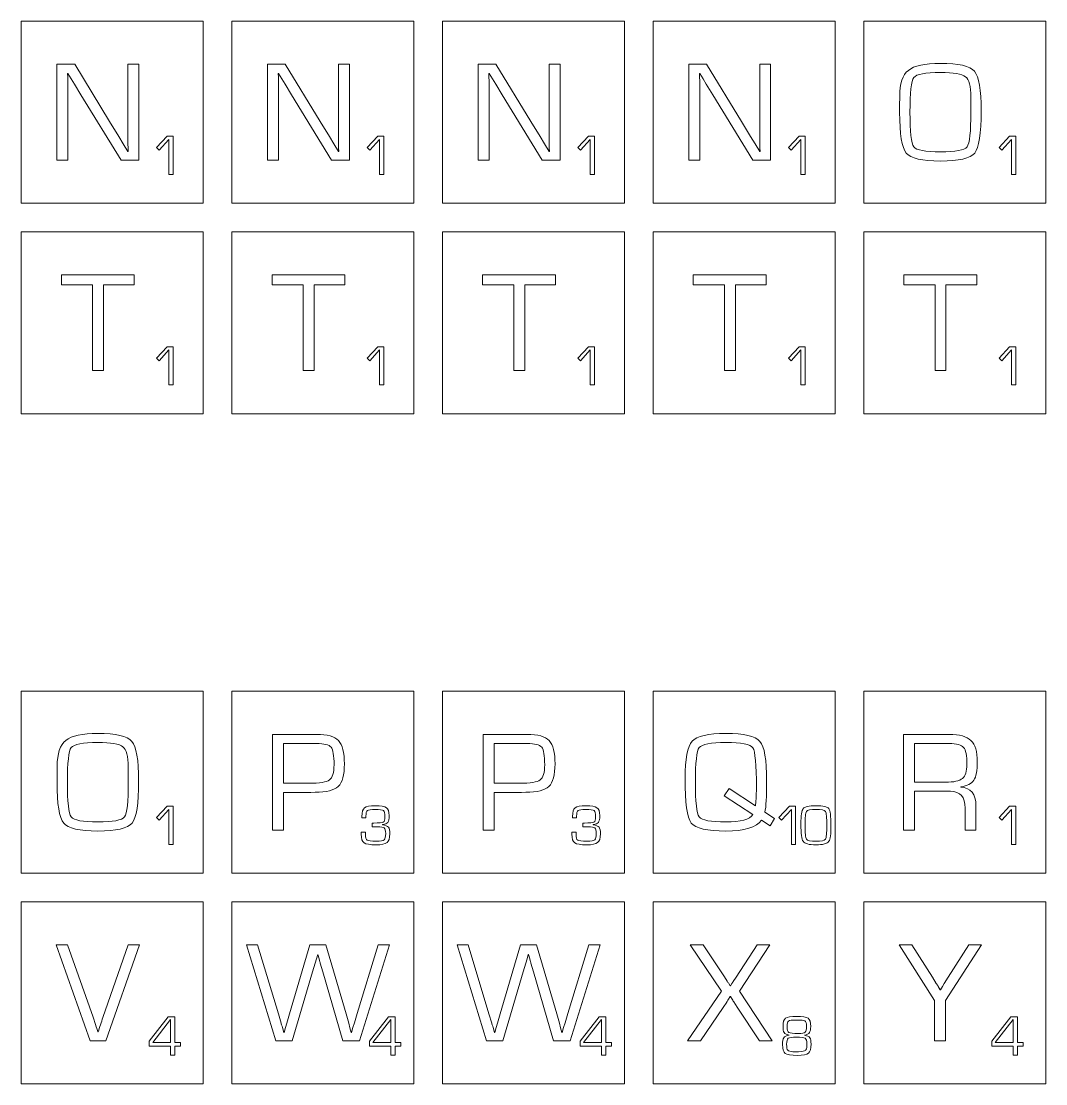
# Model space of a CAD drawing. Header units: millimetres. Extents: x -685 to 207, y -211 to 350.
# Drawn here: x -230 to -123, y -141 to -30 of the extents above; entities that cross this region are included whole.
import ezdxf

# ---------------------------------------------------------------- set-up
doc = ezdxf.new("R2010")
doc.units = ezdxf.units.MM
doc.layers.get('0').update_dxf_attribs({"linetype": 'CONTINUOUS', "lineweight": 25, "true_color": 0x000000})
doc.layers.add('letter', color=7, linetype='CONTINUOUS', lineweight=25, true_color=0x000000)
doc.layers.add('score', color=7, linetype='CONTINUOUS', lineweight=25, true_color=0x000000)

msp = doc.modelspace()

# ---------------------------------------------------------------- linework, layer by layer
at = {"lineweight": 5}
for p, q in [((-211, -30), (-230, -30)), ((-230, -30), (-230, -49)), ((-211, -49), (-211, -30)), ((-189, -30), (-208, -30)), ((-208, -30), (-208, -49)), ((-189, -49), (-189, -30)), ((-167, -30), (-186, -30)), ((-186, -30), (-186, -49)), ((-167, -49), (-167, -30)), ((-145, -30), (-164, -30)), ((-164, -30), (-164, -49)), ((-145, -49), (-145, -30)), ((-123, -30), (-142, -30)), ((-142, -30), (-142, -49)), ((-123, -49), (-123, -30)), ((-230, -49), (-211, -49)), ((-208, -49), (-189, -49)), ((-186, -49), (-167, -49)), ((-164, -49), (-145, -49)), ((-142, -49), (-123, -49)), ((-211, -52), (-230, -52)), ((-230, -52), (-230, -71)), ((-211, -71), (-211, -52)), ((-208, -52), (-208, -71)), ((-189, -52), (-208, -52)), ((-189, -71), (-189, -52)), ((-167, -52), (-186, -52)), ((-186, -52), (-186, -71)), ((-167, -71), (-167, -52)), ((-145, -52), (-164, -52)), ((-164, -52), (-164, -71)), ((-145, -71), (-145, -52)), ((-123, -52), (-142, -52)), ((-142, -52), (-142, -71)), ((-123, -71), (-123, -52)), ((-230, -71), (-211, -71)), ((-208, -71), (-189, -71)), ((-186, -71), (-167, -71)), ((-164, -71), (-145, -71)), ((-142, -71), (-123, -71)), ((-211, -100), (-230, -100)), ((-230, -100), (-230, -119)), ((-211, -119), (-211, -100)), ((-189, -100), (-208, -100)), ((-208, -100), (-208, -119)), ((-189, -119), (-189, -100)), ((-167, -100), (-186, -100)), ((-186, -100), (-186, -119)), ((-167, -119), (-167, -100)), ((-145, -100), (-164, -100)), ((-164, -100), (-164, -119)), ((-145, -119), (-145, -100)), ((-123, -100), (-142, -100)), ((-142, -100), (-142, -119)), ((-123, -119), (-123, -100)), ((-230, -119), (-211, -119)), ((-208, -119), (-189, -119)), ((-186, -119), (-167, -119)), ((-164, -119), (-145, -119)), ((-142, -119), (-123, -119)), ((-230, -122), (-230, -141)), ((-211, -122), (-230, -122)), ((-211, -141), (-211, -122)), ((-189, -122), (-208, -122)), ((-208, -122), (-208, -141)), ((-189, -141), (-189, -122)), ((-167, -122), (-186, -122)), ((-186, -122), (-186, -141)), ((-167, -141), (-167, -122)), ((-145, -122), (-164, -122)), ((-164, -122), (-164, -141)), ((-145, -141), (-145, -122)), ((-123, -122), (-142, -122)), ((-142, -122), (-142, -141)), ((-123, -141), (-123, -122)), ((-230, -141), (-211, -141)), ((-208, -141), (-189, -141)), ((-186, -141), (-167, -141)), ((-164, -141), (-145, -141)), ((-142, -141), (-123, -141))]:
    msp.add_line(p, q, dxfattribs=at)
at = {"layer": 'letter', "lineweight": 5}
for p, q in [((-226.27, -44.5), (-226.27, -34.5)), ((-226.27, -34.5), (-224.42, -34.5)), ((-225.13, -35.46), (-225.16, -35.46)), ((-225.16, -35.46), (-225.15, -35.83)), ((-224.79, -36.02), (-225.13, -35.46)), ((-224.42, -34.5), (-220.77, -40.46)), ((-218.86, -42.09), (-218.86, -34.5)), ((-218.86, -34.5), (-217.73, -34.5)), ((-217.73, -34.5), (-217.73, -44.5)), ((-204.27, -44.5), (-204.27, -34.5)), ((-204.27, -34.5), (-202.42, -34.5)), ((-203.13, -35.46), (-203.16, -35.46)), ((-203.16, -35.46), (-203.15, -35.83)), ((-202.79, -36.02), (-203.13, -35.46)), ((-202.42, -34.5), (-198.77, -40.46)), ((-196.86, -42.09), (-196.86, -34.5)), ((-196.86, -34.5), (-195.73, -34.5)), ((-195.73, -34.5), (-195.73, -44.5)), ((-182.27, -44.5), (-182.27, -34.5)), ((-182.27, -34.5), (-180.42, -34.5)), ((-181.13, -35.46), (-181.16, -35.46)), ((-181.16, -35.46), (-181.15, -35.83)), ((-180.79, -36.02), (-181.13, -35.46)), ((-180.42, -34.5), (-176.77, -40.46)), ((-174.86, -42.09), (-174.86, -34.5)), ((-174.86, -34.5), (-173.73, -34.5)), ((-173.73, -34.5), (-173.73, -44.5)), ((-160.27, -44.5), (-160.27, -34.5)), ((-160.27, -34.5), (-158.42, -34.5)), ((-159.13, -35.46), (-159.16, -35.46)), ((-159.16, -35.46), (-159.15, -35.83)), ((-158.79, -36.02), (-159.13, -35.46)), ((-158.42, -34.5), (-154.77, -40.46)), ((-152.86, -42.09), (-152.86, -34.5)), ((-152.86, -34.5), (-151.73, -34.5)), ((-151.73, -34.5), (-151.73, -44.5)), ((-225.15, -35.83), (-225.14, -36.21)), ((-225.14, -36.21), (-225.14, -36.96)), ((-224.45, -36.57), (-224.79, -36.02)), ((-223.77, -37.69), (-224.45, -36.57)), ((-203.15, -35.83), (-203.14, -36.21)), ((-203.14, -36.21), (-203.14, -36.96)), ((-202.45, -36.57), (-202.79, -36.02)), ((-201.77, -37.69), (-202.45, -36.57)), ((-181.15, -35.83), (-181.14, -36.21)), ((-181.14, -36.21), (-181.14, -36.96)), ((-180.45, -36.57), (-180.79, -36.02)), ((-179.77, -37.69), (-180.45, -36.57)), ((-159.15, -35.83), (-159.14, -36.21)), ((-159.14, -36.21), (-159.14, -36.96)), ((-158.45, -36.57), (-158.79, -36.02)), ((-157.77, -37.69), (-158.45, -36.57)), ((-225.14, -36.96), (-225.14, -44.5)), ((-219.58, -44.5), (-223.77, -37.69)), ((-203.14, -36.96), (-203.14, -44.5)), ((-197.58, -44.5), (-201.77, -37.69)), ((-181.14, -36.96), (-181.14, -44.5)), ((-175.58, -44.5), (-179.77, -37.69)), ((-159.14, -36.96), (-159.14, -44.5)), ((-153.58, -44.5), (-157.77, -37.69)), ((-138.26, -38.79), (-138.25, -37.85)), ((-138.26, -39.5), (-138.26, -38.79)), ((-130.82, -38.84), (-130.82, -37.9)), ((-130.82, -39.5), (-130.82, -38.84)), ((-220.77, -40.46), (-219.82, -42.03)), ((-198.77, -40.46), (-197.82, -42.03)), ((-176.77, -40.46), (-175.82, -42.03)), ((-154.77, -40.46), (-153.82, -42.03)), ((-219.82, -42.03), (-219.34, -42.81)), ((-218.86, -42.84), (-218.86, -42.09)), ((-197.82, -42.03), (-197.34, -42.81)), ((-196.86, -42.84), (-196.86, -42.09)), ((-175.82, -42.03), (-175.34, -42.81)), ((-174.86, -42.84), (-174.86, -42.09)), ((-153.82, -42.03), (-153.34, -42.81)), ((-152.86, -42.84), (-152.86, -42.09)), ((-219.34, -42.81), (-218.87, -43.59)), ((-218.85, -43.22), (-218.86, -42.84)), ((-218.84, -43.59), (-218.85, -43.22)), ((-197.34, -42.81), (-196.87, -43.59)), ((-196.85, -43.22), (-196.86, -42.84)), ((-196.84, -43.59), (-196.85, -43.22)), ((-175.34, -42.81), (-174.87, -43.59)), ((-174.85, -43.22), (-174.86, -42.84)), ((-174.84, -43.59), (-174.85, -43.22)), ((-153.34, -42.81), (-152.87, -43.59)), ((-152.85, -43.22), (-152.86, -42.84)), ((-152.84, -43.59), (-152.85, -43.22)), ((-218.87, -43.59), (-218.84, -43.59)), ((-196.87, -43.59), (-196.84, -43.59)), ((-174.87, -43.59), (-174.84, -43.59)), ((-152.87, -43.59), (-152.84, -43.59)), ((-225.14, -44.5), (-226.27, -44.5)), ((-217.73, -44.5), (-219.58, -44.5)), ((-203.14, -44.5), (-204.27, -44.5)), ((-195.73, -44.5), (-197.58, -44.5)), ((-181.14, -44.5), (-182.27, -44.5)), ((-173.73, -44.5), (-175.58, -44.5)), ((-159.14, -44.5), (-160.27, -44.5)), ((-151.73, -44.5), (-153.58, -44.5)), ((-225.81, -57.55), (-225.81, -56.5)), ((-225.81, -56.5), (-218.19, -56.5)), ((-218.19, -56.5), (-218.19, -57.55)), ((-203.81, -57.55), (-203.81, -56.5)), ((-203.81, -56.5), (-196.19, -56.5)), ((-196.19, -56.5), (-196.19, -57.55)), ((-181.81, -57.55), (-181.81, -56.5)), ((-181.81, -56.5), (-174.19, -56.5)), ((-174.19, -56.5), (-174.19, -57.55)), ((-159.81, -57.55), (-159.81, -56.5)), ((-159.81, -56.5), (-152.19, -56.5)), ((-152.19, -56.5), (-152.19, -57.55)), ((-137.81, -57.55), (-137.81, -56.5)), ((-137.81, -56.5), (-130.19, -56.5)), ((-130.19, -56.5), (-130.19, -57.55)), ((-222.55, -57.55), (-225.81, -57.55)), ((-222.55, -66.5), (-222.55, -57.55)), ((-221.42, -57.55), (-221.42, -66.5)), ((-218.19, -57.55), (-221.42, -57.55)), ((-200.55, -57.55), (-203.81, -57.55)), ((-200.55, -66.5), (-200.55, -57.55)), ((-199.42, -57.55), (-199.42, -66.5)), ((-196.19, -57.55), (-199.42, -57.55)), ((-178.55, -57.55), (-181.81, -57.55)), ((-178.55, -66.5), (-178.55, -57.55)), ((-177.42, -57.55), (-177.42, -66.5)), ((-174.19, -57.55), (-177.42, -57.55)), ((-156.55, -57.55), (-159.81, -57.55)), ((-156.55, -66.5), (-156.55, -57.55)), ((-155.42, -57.55), (-155.42, -66.5)), ((-152.19, -57.55), (-155.42, -57.55)), ((-134.55, -57.55), (-137.81, -57.55)), ((-134.55, -66.5), (-134.55, -57.55)), ((-133.42, -57.55), (-133.42, -66.5)), ((-130.19, -57.55), (-133.42, -57.55)), ((-221.42, -66.5), (-222.55, -66.5)), ((-199.42, -66.5), (-200.55, -66.5)), ((-177.42, -66.5), (-178.55, -66.5)), ((-155.42, -66.5), (-156.55, -66.5)), ((-133.42, -66.5), (-134.55, -66.5)), ((-203.75, -114.5), (-203.75, -104.5)), ((-203.75, -104.5), (-199.55, -104.5)), ((-199.55, -104.5), (-199.17, -104.5)), ((-181.75, -114.5), (-181.75, -104.5)), ((-181.75, -104.5), (-177.55, -104.5)), ((-177.55, -104.5), (-177.17, -104.5)), ((-137.85, -114.5), (-137.85, -104.5)), ((-137.85, -104.5), (-133.08, -104.5)), ((-199.59, -105.45), (-202.62, -105.45)), ((-202.62, -105.45), (-202.62, -109.61)), ((-199.16, -105.46), (-199.59, -105.45)), ((-177.59, -105.45), (-180.62, -105.45)), ((-180.62, -105.45), (-180.62, -109.61)), ((-177.16, -105.46), (-177.59, -105.45)), ((-133.07, -105.45), (-136.72, -105.45)), ((-136.72, -105.45), (-136.72, -109.5)), ((-226.26, -108.79), (-226.25, -107.85)), ((-218.82, -108.84), (-218.82, -107.9)), ((-226.26, -109.5), (-226.26, -108.79)), ((-218.82, -109.5), (-218.82, -108.84)), ((-202.62, -109.61), (-199.95, -109.61)), ((-180.62, -109.61), (-177.95, -109.61)), ((-136.72, -109.5), (-133.46, -109.5)), ((-199.74, -110.56), (-202.62, -110.56)), ((-202.62, -110.56), (-202.62, -114.5)), ((-199.3, -110.55), (-199.74, -110.56)), ((-177.74, -110.56), (-180.62, -110.56)), ((-180.62, -110.56), (-180.62, -114.5)), ((-177.3, -110.55), (-177.74, -110.56)), ((-156.58, -110.92), (-156.06, -110.15)), ((-153.58, -112.88), (-156.58, -110.92)), ((-156.06, -110.15), (-153.33, -111.96)), ((-133.31, -110.45), (-136.72, -110.45)), ((-136.72, -110.45), (-136.72, -114.5)), ((-132.94, -110.45), (-133.31, -110.45)), ((-131.88, -109.99), (-131.88, -110.01)), ((-130.29, -111.94), (-130.29, -114.5)), ((-152.33, -112.62), (-151.33, -113.28)), ((-131.42, -114.5), (-131.42, -112.2)), ((-151.79, -114.05), (-152.69, -113.47)), ((-151.33, -113.28), (-151.79, -114.05)), ((-202.62, -114.5), (-203.75, -114.5)), ((-180.62, -114.5), (-181.75, -114.5)), ((-136.72, -114.5), (-137.85, -114.5)), ((-130.29, -114.5), (-131.42, -114.5)), ((-222.79, -136.5), (-226.36, -126.5)), ((-226.36, -126.5), (-225.16, -126.5)), ((-225.16, -126.5), (-222.49, -134.05)), ((-221.47, -134.07), (-218.85, -126.5)), ((-217.64, -126.5), (-221.18, -136.5)), ((-218.85, -126.5), (-217.64, -126.5)), ((-203.4, -136.5), (-206.47, -126.5)), ((-206.47, -126.5), (-205.31, -126.5)), ((-205.31, -126.5), (-203.15, -133.69)), ((-201.99, -133.69), (-199.86, -126.5)), ((-199.86, -126.5), (-198.19, -126.5)), ((-198.19, -126.5), (-196.08, -133.7)), ((-194.91, -133.67), (-192.71, -126.5)), ((-191.53, -126.5), (-194.68, -136.5)), ((-192.71, -126.5), (-191.53, -126.5)), ((-181.4, -136.5), (-184.47, -126.5)), ((-184.47, -126.5), (-183.31, -126.5)), ((-183.31, -126.5), (-181.15, -133.69)), ((-179.99, -133.69), (-177.86, -126.5)), ((-177.86, -126.5), (-176.19, -126.5)), ((-176.19, -126.5), (-174.08, -133.7)), ((-172.91, -133.67), (-170.71, -126.5)), ((-169.53, -126.5), (-172.68, -136.5)), ((-170.71, -126.5), (-169.53, -126.5)), ((-156.86, -131.33), (-160.15, -126.5)), ((-160.15, -126.5), (-158.78, -126.5)), ((-158.78, -126.5), (-156.56, -129.83)), ((-155.33, -129.85), (-153.14, -126.5)), ((-151.81, -126.5), (-155, -131.33)), ((-153.14, -126.5), (-151.81, -126.5)), ((-134.61, -132.32), (-138.3, -126.5)), ((-138.3, -126.5), (-136.99, -126.5)), ((-136.99, -126.5), (-134.84, -129.88)), ((-129.7, -126.5), (-133.48, -132.32)), ((-133.18, -129.88), (-131.04, -126.5)), ((-131.04, -126.5), (-129.7, -126.5)), ((-199.04, -127.5), (-199.17, -127.95)), ((-199.02, -127.5), (-199.04, -127.5)), ((-198.89, -127.95), (-199.02, -127.5)), ((-177.04, -127.5), (-177.17, -127.95)), ((-177.02, -127.5), (-177.04, -127.5)), ((-176.89, -127.95), (-177.02, -127.5)), ((-199.3, -128.4), (-199.57, -129.31)), ((-199.17, -127.95), (-199.3, -128.4)), ((-198.5, -129.3), (-198.77, -128.4)), ((-177.3, -128.4), (-177.57, -129.31)), ((-177.17, -127.95), (-177.3, -128.4)), ((-176.5, -129.3), (-176.77, -128.4)), ((-199.57, -129.31), (-201.71, -136.5)), ((-196.4, -136.5), (-198.5, -129.3)), ((-177.57, -129.31), (-179.71, -136.5)), ((-174.4, -136.5), (-176.5, -129.3)), ((-156.56, -129.83), (-156.26, -130.3)), ((-155.63, -130.31), (-155.33, -129.85)), ((-156.1, -130.54), (-155.96, -130.77)), ((-155.96, -130.77), (-155.93, -130.77)), ((-155.93, -130.77), (-155.78, -130.54)), ((-134.84, -129.88), (-134.43, -130.53)), ((-134.22, -130.85), (-134.03, -131.18)), ((-134, -131.18), (-133.8, -130.85)), ((-133.8, -130.85), (-133.6, -130.53)), ((-133.6, -130.53), (-133.18, -129.88)), ((-160.43, -136.5), (-156.86, -131.33)), ((-155.96, -131.9), (-156.13, -132.18)), ((-155.93, -131.9), (-155.96, -131.9)), ((-155.75, -132.18), (-155.93, -131.9)), ((-155, -131.33), (-151.57, -136.5)), ((-134.03, -131.18), (-134, -131.18)), ((-156.7, -133.02), (-159.05, -136.5)), ((-156.32, -132.46), (-156.7, -133.02)), ((-155.22, -133), (-155.58, -132.45)), ((-152.9, -136.5), (-155.22, -133)), ((-134.61, -136.5), (-134.61, -132.32)), ((-133.48, -132.32), (-133.48, -136.5)), ((-222.49, -134.05), (-222.23, -134.82)), ((-203.15, -133.69), (-202.86, -134.66)), ((-202.27, -134.66), (-201.99, -133.69)), ((-196.08, -133.7), (-195.8, -134.66)), ((-195.21, -134.65), (-194.91, -133.67)), ((-181.15, -133.69), (-180.86, -134.66)), ((-180.27, -134.66), (-179.99, -133.69)), ((-174.08, -133.7), (-173.8, -134.66)), ((-173.21, -134.65), (-172.91, -133.67)), ((-202.71, -135.14), (-202.58, -135.64)), ((-202.55, -135.64), (-202.41, -135.14)), ((-202.41, -135.14), (-202.27, -134.66)), ((-195.8, -134.66), (-195.67, -135.15)), ((-195.67, -135.15), (-195.53, -135.64)), ((-195.51, -135.64), (-195.36, -135.14)), ((-195.36, -135.14), (-195.21, -134.65)), ((-180.71, -135.14), (-180.58, -135.64)), ((-180.55, -135.64), (-180.41, -135.14)), ((-180.41, -135.14), (-180.27, -134.66)), ((-173.8, -134.66), (-173.67, -135.15)), ((-173.67, -135.15), (-173.53, -135.64)), ((-173.51, -135.64), (-173.36, -135.14)), ((-173.36, -135.14), (-173.21, -134.65)), ((-221.18, -136.5), (-222.79, -136.5)), ((-221.99, -135.59), (-221.96, -135.59)), ((-201.71, -136.5), (-203.4, -136.5)), ((-202.58, -135.64), (-202.55, -135.64)), ((-194.68, -136.5), (-196.4, -136.5)), ((-195.53, -135.64), (-195.51, -135.64)), ((-179.71, -136.5), (-181.4, -136.5)), ((-180.58, -135.64), (-180.55, -135.64)), ((-172.68, -136.5), (-174.4, -136.5)), ((-173.53, -135.64), (-173.51, -135.64)), ((-159.05, -136.5), (-160.43, -136.5)), ((-151.57, -136.5), (-152.9, -136.5)), ((-133.48, -136.5), (-134.61, -136.5))]:
    msp.add_line(p, q, dxfattribs=at)
for points in [[(-137.35, -35.13), (-136.75, -34.64), (-135.63, -34.4), (-134, -34.4)], [(-134, -34.4), (-132.11, -34.4), (-130.92, -34.67), (-130.45, -35.23)], [(-138.25, -37.85), (-138.25, -36.52), (-137.95, -35.61), (-137.35, -35.13)], [(-134, -35.35), (-135.59, -35.35), (-136.51, -35.53), (-136.78, -35.88)], [(-131.38, -35.8), (-131.75, -35.5), (-132.63, -35.35), (-134, -35.35)], [(-130.45, -35.23), (-129.98, -35.78), (-129.74, -37.16), (-129.74, -39.36)], [(-136.78, -35.88), (-137.05, -36.23), (-137.18, -37.44), (-137.18, -39.5)], [(-130.82, -37.9), (-130.82, -36.8), (-131.01, -36.09), (-131.38, -35.8)], [(-137.57, -43.77), (-138.03, -43.22), (-138.26, -41.8), (-138.26, -39.5)], [(-137.18, -39.5), (-137.18, -41.56), (-137.05, -42.77), (-136.78, -43.12)], [(-131.22, -43.12), (-130.95, -42.77), (-130.82, -41.56), (-130.82, -39.5)], [(-129.74, -39.36), (-129.74, -41.74), (-129.97, -43.21), (-130.42, -43.77)], [(-136.78, -43.12), (-136.51, -43.47), (-135.59, -43.65), (-134, -43.65)], [(-134, -43.65), (-132.42, -43.65), (-131.49, -43.47), (-131.22, -43.12)], [(-134, -44.6), (-135.92, -44.6), (-137.11, -44.33), (-137.57, -43.77)], [(-130.42, -43.77), (-130.88, -44.32), (-132.07, -44.6), (-134, -44.6)], [(-226.25, -107.85), (-226.25, -106.52), (-225.95, -105.61), (-225.35, -105.13)], [(-225.35, -105.13), (-224.75, -104.64), (-223.63, -104.4), (-222, -104.4)], [(-222, -105.35), (-223.59, -105.35), (-224.51, -105.53), (-224.78, -105.88)], [(-222, -104.4), (-220.11, -104.4), (-218.92, -104.67), (-218.45, -105.23)], [(-219.38, -105.8), (-219.75, -105.5), (-220.63, -105.35), (-222, -105.35)], [(-218.45, -105.23), (-217.98, -105.78), (-217.74, -107.16), (-217.74, -109.36)], [(-199.17, -104.5), (-198.04, -104.5), (-197.27, -104.72), (-196.86, -105.15)], [(-196.86, -105.15), (-196.45, -105.59), (-196.25, -106.4), (-196.25, -107.59)], [(-177.17, -104.5), (-176.04, -104.5), (-175.27, -104.72), (-174.86, -105.15)], [(-174.86, -105.15), (-174.45, -105.59), (-174.25, -106.4), (-174.25, -107.59)], [(-160.67, -109.09), (-160.67, -107.05), (-160.42, -105.76), (-159.93, -105.21)], [(-159.93, -105.21), (-159.43, -104.67), (-158.26, -104.4), (-156.4, -104.4)], [(-156.41, -105.35), (-157.99, -105.35), (-158.92, -105.53), (-159.19, -105.88)], [(-153.59, -105.9), (-153.84, -105.53), (-154.78, -105.35), (-156.41, -105.35)], [(-156.4, -104.4), (-154.51, -104.4), (-153.33, -104.67), (-152.86, -105.23)], [(-152.86, -105.23), (-152.38, -105.78), (-152.15, -107.16), (-152.15, -109.36)], [(-133.08, -104.5), (-132.01, -104.5), (-131.25, -104.71), (-130.81, -105.14)], [(-130.81, -105.14), (-130.37, -105.56), (-130.15, -106.3), (-130.15, -107.35)], [(-224.78, -105.88), (-225.05, -106.23), (-225.18, -107.44), (-225.18, -109.5)], [(-218.82, -107.9), (-218.82, -106.8), (-219.01, -106.09), (-219.38, -105.8)], [(-197.64, -105.84), (-197.86, -105.59), (-198.36, -105.46), (-199.16, -105.46)], [(-197.33, -107.68), (-197.33, -106.71), (-197.43, -106.1), (-197.64, -105.84)], [(-175.64, -105.84), (-175.86, -105.59), (-176.36, -105.46), (-177.16, -105.46)], [(-175.33, -107.68), (-175.33, -106.71), (-175.43, -106.1), (-175.64, -105.84)], [(-159.19, -105.88), (-159.46, -106.23), (-159.59, -107.44), (-159.59, -109.5)], [(-153.22, -110.07), (-153.22, -107.66), (-153.35, -106.27), (-153.59, -105.9)], [(-131.58, -105.86), (-131.81, -105.59), (-132.31, -105.45), (-133.07, -105.45)], [(-131.23, -107.63), (-131.23, -106.72), (-131.35, -106.14), (-131.58, -105.86)], [(-196.25, -107.59), (-196.25, -108.73), (-196.46, -109.51), (-196.89, -109.93)], [(-174.25, -107.59), (-174.25, -108.73), (-174.46, -109.51), (-174.89, -109.93)], [(-131.7, -109.1), (-131.39, -108.84), (-131.23, -108.35), (-131.23, -107.63)], [(-130.15, -107.35), (-130.15, -108.27), (-130.27, -108.92), (-130.51, -109.28)], [(-197.8, -109.26), (-197.48, -109.03), (-197.33, -108.5), (-197.33, -107.68)], [(-175.8, -109.26), (-175.48, -109.03), (-175.33, -108.5), (-175.33, -107.68)], [(-225.57, -113.77), (-226.03, -113.22), (-226.26, -111.8), (-226.26, -109.5)], [(-225.18, -109.5), (-225.18, -111.56), (-225.05, -112.77), (-224.78, -113.12)], [(-219.22, -113.12), (-218.95, -112.77), (-218.82, -111.56), (-218.82, -109.5)], [(-217.74, -109.36), (-217.74, -111.74), (-217.97, -113.21), (-218.42, -113.77)], [(-199.95, -109.61), (-198.83, -109.61), (-198.11, -109.49), (-197.8, -109.26)], [(-177.95, -109.61), (-176.83, -109.61), (-176.11, -109.49), (-175.8, -109.26)], [(-160.02, -113.76), (-160.45, -113.2), (-160.67, -111.65), (-160.67, -109.09)], [(-159.59, -109.5), (-159.59, -111.56), (-159.46, -112.77), (-159.19, -113.12)], [(-152.15, -109.36), (-152.15, -111.02), (-152.21, -112.1), (-152.33, -112.62)], [(-133.46, -109.5), (-132.6, -109.5), (-132.01, -109.37), (-131.7, -109.1)], [(-130.51, -109.28), (-130.75, -109.64), (-131.21, -109.88), (-131.88, -109.99)], [(-196.89, -109.93), (-197.32, -110.34), (-198.12, -110.55), (-199.3, -110.55)], [(-174.89, -109.93), (-175.32, -110.34), (-176.12, -110.55), (-177.3, -110.55)], [(-153.33, -111.96), (-153.26, -111.6), (-153.22, -110.97), (-153.22, -110.07)], [(-131.42, -112.2), (-131.42, -111.03), (-131.93, -110.45), (-132.94, -110.45)], [(-131.88, -110.01), (-130.82, -110.09), (-130.29, -110.73), (-130.29, -111.94)], [(-224.78, -113.12), (-224.51, -113.47), (-223.59, -113.65), (-222, -113.65)], [(-222, -113.65), (-220.42, -113.65), (-219.49, -113.47), (-219.22, -113.12)], [(-159.19, -113.12), (-158.92, -113.47), (-158, -113.65), (-156.42, -113.65)], [(-156.42, -113.65), (-154.86, -113.65), (-153.91, -113.39), (-153.58, -112.88)], [(-222, -114.6), (-223.92, -114.6), (-225.11, -114.33), (-225.57, -113.77)], [(-218.42, -113.77), (-218.88, -114.32), (-220.07, -114.6), (-222, -114.6)], [(-156.4, -114.6), (-158.38, -114.6), (-159.59, -114.32), (-160.02, -113.76)], [(-152.69, -113.47), (-153.23, -114.22), (-154.46, -114.6), (-156.4, -114.6)], [(-198.77, -128.4), (-198.78, -128.35), (-198.82, -128.2), (-198.89, -127.95)], [(-176.77, -128.4), (-176.78, -128.35), (-176.82, -128.2), (-176.89, -127.95)], [(-156.26, -130.3), (-156.22, -130.36), (-156.17, -130.44), (-156.1, -130.54)], [(-155.78, -130.54), (-155.7, -130.41), (-155.65, -130.33), (-155.63, -130.31)], [(-134.43, -130.53), (-134.37, -130.61), (-134.31, -130.71), (-134.22, -130.85)], [(-156.13, -132.18), (-156.23, -132.33), (-156.29, -132.42), (-156.32, -132.46)], [(-155.58, -132.45), (-155.6, -132.42), (-155.66, -132.33), (-155.75, -132.18)], [(-221.96, -135.59), (-221.81, -135.1), (-221.65, -134.59), (-221.47, -134.07)], [(-222.23, -134.82), (-222.13, -135.12), (-222.05, -135.38), (-221.99, -135.59)], [(-202.86, -134.66), (-202.84, -134.74), (-202.79, -134.9), (-202.71, -135.14)], [(-180.86, -134.66), (-180.84, -134.74), (-180.79, -134.9), (-180.71, -135.14)]]:
    msp.add_open_spline(points, degree=3, dxfattribs=at)
at = {"layer": 'score', "lineweight": 5}
for p, q in [((-215.88, -43.2), (-214.77, -42)), ((-214.77, -42), (-214.12, -42)), ((-214.12, -42), (-214.12, -46)), ((-193.88, -43.2), (-192.77, -42)), ((-192.77, -42), (-192.12, -42)), ((-192.12, -42), (-192.12, -46)), ((-171.88, -43.2), (-170.77, -42)), ((-170.77, -42), (-170.12, -42)), ((-170.12, -42), (-170.12, -46)), ((-149.88, -43.2), (-148.77, -42)), ((-148.77, -42), (-148.12, -42)), ((-148.12, -42), (-148.12, -46)), ((-127.88, -43.2), (-126.77, -42)), ((-126.77, -42), (-126.12, -42)), ((-126.12, -42), (-126.12, -46)), ((-215.59, -43.47), (-215.88, -43.2)), ((-214.57, -42.34), (-215.59, -43.47)), ((-214.57, -46), (-214.57, -42.34)), ((-193.59, -43.47), (-193.88, -43.2)), ((-192.57, -42.34), (-193.59, -43.47)), ((-192.57, -46), (-192.57, -42.34)), ((-171.59, -43.47), (-171.88, -43.2)), ((-170.57, -42.34), (-171.59, -43.47)), ((-170.57, -46), (-170.57, -42.34)), ((-149.59, -43.47), (-149.88, -43.2)), ((-148.57, -42.34), (-149.59, -43.47)), ((-148.57, -46), (-148.57, -42.34)), ((-127.59, -43.47), (-127.88, -43.2)), ((-126.57, -42.34), (-127.59, -43.47)), ((-126.57, -46), (-126.57, -42.34)), ((-214.12, -46), (-214.57, -46)), ((-192.12, -46), (-192.57, -46)), ((-170.12, -46), (-170.57, -46)), ((-148.12, -46), (-148.57, -46)), ((-126.12, -46), (-126.57, -46)), ((-215.88, -65.2), (-214.77, -64)), ((-214.57, -64.34), (-215.59, -65.47)), ((-214.77, -64), (-214.12, -64)), ((-214.57, -68), (-214.57, -64.34)), ((-214.12, -64), (-214.12, -68)), ((-193.88, -65.2), (-192.77, -64)), ((-192.57, -64.34), (-193.59, -65.47)), ((-192.77, -64), (-192.12, -64)), ((-192.57, -68), (-192.57, -64.34)), ((-192.12, -64), (-192.12, -68)), ((-171.88, -65.2), (-170.77, -64)), ((-170.57, -64.34), (-171.59, -65.47)), ((-170.77, -64), (-170.12, -64)), ((-170.57, -68), (-170.57, -64.34)), ((-170.12, -64), (-170.12, -68)), ((-149.88, -65.2), (-148.77, -64)), ((-148.57, -64.34), (-149.59, -65.47)), ((-148.77, -64), (-148.12, -64)), ((-148.57, -68), (-148.57, -64.34)), ((-148.12, -64), (-148.12, -68)), ((-127.88, -65.2), (-126.77, -64)), ((-126.57, -64.34), (-127.59, -65.47)), ((-126.77, -64), (-126.12, -64)), ((-126.57, -68), (-126.57, -64.34)), ((-126.12, -64), (-126.12, -68)), ((-215.59, -65.47), (-215.88, -65.2)), ((-193.59, -65.47), (-193.88, -65.2)), ((-171.59, -65.47), (-171.88, -65.2)), ((-149.59, -65.47), (-149.88, -65.2)), ((-127.59, -65.47), (-127.88, -65.2)), ((-214.12, -68), (-214.57, -68)), ((-192.12, -68), (-192.57, -68)), ((-170.12, -68), (-170.57, -68)), ((-148.12, -68), (-148.57, -68)), ((-126.12, -68), (-126.57, -68)), ((-215.88, -113.2), (-214.77, -112)), ((-214.77, -112), (-214.12, -112)), ((-214.12, -112), (-214.12, -116)), ((-150.88, -113.2), (-149.77, -112)), ((-149.77, -112), (-149.12, -112)), ((-149.12, -112), (-149.12, -116)), ((-127.88, -113.2), (-126.77, -112)), ((-126.77, -112), (-126.12, -112)), ((-126.12, -112), (-126.12, -116)), ((-215.59, -113.47), (-215.88, -113.2)), ((-214.57, -112.34), (-215.59, -113.47)), ((-214.57, -116), (-214.57, -112.34)), ((-194.43, -113.23), (-194.42, -113.07)), ((-194, -113.05), (-194, -113.23)), ((-172.43, -113.23), (-172.42, -113.07)), ((-172, -113.05), (-172, -113.23)), ((-150.59, -113.47), (-150.88, -113.2)), ((-149.57, -112.34), (-150.59, -113.47)), ((-149.57, -116), (-149.57, -112.34)), ((-127.59, -113.47), (-127.88, -113.2)), ((-126.57, -112.34), (-127.59, -113.47)), ((-126.57, -116), (-126.57, -112.34)), ((-194, -113.23), (-194.43, -113.23)), ((-193.34, -114.15), (-193.34, -113.76)), ((-193.34, -113.76), (-193.18, -113.76)), ((-193.17, -114.15), (-193.34, -114.15)), ((-192.78, -114.15), (-193.17, -114.15)), ((-192.26, -113.93), (-192.26, -113.95)), ((-172, -113.23), (-172.43, -113.23)), ((-171.34, -114.15), (-171.34, -113.76)), ((-171.34, -113.76), (-171.18, -113.76)), ((-171.17, -114.15), (-171.34, -114.15)), ((-170.78, -114.15), (-171.17, -114.15)), ((-170.26, -113.93), (-170.26, -113.95)), ((-194.49, -114.94), (-194.49, -114.7)), ((-194.49, -114.7), (-194.05, -114.7)), ((-194.05, -114.7), (-194.05, -114.93)), ((-172.49, -114.94), (-172.49, -114.7)), ((-172.49, -114.7), (-172.05, -114.7)), ((-172.05, -114.7), (-172.05, -114.93)), ((-214.12, -116), (-214.57, -116)), ((-149.12, -116), (-149.57, -116)), ((-126.12, -116), (-126.57, -116)), ((-216.64, -136.55), (-214.65, -134)), ((-214.41, -134.29), (-216.27, -136.7)), ((-214.65, -134), (-213.95, -134)), ((-214.41, -136.7), (-214.41, -134.29)), ((-214.41, -134.29), (-214.41, -134.29)), ((-213.95, -134), (-213.95, -136.7)), ((-193.64, -136.55), (-191.65, -134)), ((-191.41, -134.29), (-193.27, -136.7)), ((-191.65, -134), (-190.95, -134)), ((-191.41, -136.7), (-191.41, -134.29)), ((-191.41, -134.29), (-191.41, -134.29)), ((-190.95, -134), (-190.95, -136.7)), ((-171.64, -136.55), (-169.65, -134)), ((-169.41, -134.29), (-171.27, -136.7)), ((-169.65, -134), (-168.95, -134)), ((-169.41, -136.7), (-169.41, -134.29)), ((-169.41, -134.29), (-169.41, -134.29)), ((-168.95, -134), (-168.95, -136.7)), ((-128.64, -136.55), (-126.65, -134)), ((-126.41, -134.29), (-128.27, -136.7)), ((-126.65, -134), (-125.95, -134)), ((-126.41, -136.7), (-126.41, -134.29)), ((-126.41, -134.29), (-126.41, -134.29)), ((-125.95, -134), (-125.95, -136.7)), ((-149.8, -135.93), (-149.8, -135.92)), ((-148.19, -135.92), (-148.19, -135.93)), ((-216.64, -137.08), (-216.64, -136.55)), ((-214.41, -137.08), (-216.64, -137.08)), ((-216.27, -136.7), (-214.41, -136.7)), ((-214.41, -138), (-214.41, -137.08)), ((-213.95, -136.7), (-213.36, -136.7)), ((-213.36, -137.08), (-213.95, -137.08)), ((-213.95, -137.08), (-213.95, -138)), ((-213.36, -136.7), (-213.36, -137.08)), ((-193.64, -137.08), (-193.64, -136.55)), ((-191.41, -137.08), (-193.64, -137.08)), ((-193.27, -136.7), (-191.41, -136.7)), ((-191.41, -138), (-191.41, -137.08)), ((-190.95, -136.7), (-190.36, -136.7)), ((-190.36, -137.08), (-190.95, -137.08)), ((-190.95, -137.08), (-190.95, -138)), ((-190.36, -136.7), (-190.36, -137.08)), ((-171.64, -137.08), (-171.64, -136.55)), ((-169.41, -137.08), (-171.64, -137.08)), ((-171.27, -136.7), (-169.41, -136.7)), ((-169.41, -138), (-169.41, -137.08)), ((-168.95, -136.7), (-168.36, -136.7)), ((-168.36, -137.08), (-168.95, -137.08)), ((-168.95, -137.08), (-168.95, -138)), ((-168.36, -136.7), (-168.36, -137.08)), ((-148.84, -137.66), (-148.47, -137.64)), ((-128.64, -137.08), (-128.64, -136.55)), ((-126.41, -137.08), (-128.64, -137.08)), ((-128.27, -136.7), (-126.41, -136.7)), ((-126.41, -138), (-126.41, -137.08)), ((-125.95, -136.7), (-125.36, -136.7)), ((-125.36, -137.08), (-125.95, -137.08)), ((-125.95, -137.08), (-125.95, -138)), ((-125.36, -136.7), (-125.36, -137.08)), ((-213.95, -138), (-214.41, -138)), ((-190.95, -138), (-191.41, -138)), ((-168.95, -138), (-169.41, -138)), ((-149.41, -137.65), (-148.84, -137.66)), ((-125.95, -138), (-126.41, -138))]:
    msp.add_line(p, q, dxfattribs=at)
for points in [[(-194.16, -112.17), (-193.98, -112.03), (-193.6, -111.96), (-193.03, -111.96)], [(-193.03, -111.96), (-192.44, -111.96), (-192.05, -112.02), (-191.87, -112.16)], [(-172.16, -112.17), (-171.98, -112.03), (-171.6, -111.96), (-171.03, -111.96)], [(-171.03, -111.96), (-170.44, -111.96), (-170.05, -112.02), (-169.87, -112.16)], [(-148.33, -112.25), (-148.17, -112.06), (-147.72, -111.96), (-147, -111.96)], [(-147, -111.96), (-146.26, -111.96), (-145.81, -112.06), (-145.66, -112.26)], [(-194.42, -113.07), (-194.42, -112.61), (-194.33, -112.31), (-194.16, -112.17)], [(-193.84, -112.45), (-193.95, -112.53), (-194, -112.73), (-194, -113.05)], [(-193.04, -112.34), (-193.47, -112.34), (-193.74, -112.38), (-193.84, -112.45)], [(-192.17, -112.46), (-192.28, -112.38), (-192.56, -112.34), (-193.04, -112.34)], [(-192.19, -113.66), (-192.07, -113.59), (-192.01, -113.41), (-192.01, -113.1)], [(-192.01, -113.1), (-192.01, -112.75), (-192.07, -112.54), (-192.17, -112.46)], [(-191.87, -112.16), (-191.68, -112.29), (-191.58, -112.56), (-191.58, -112.97)], [(-191.58, -112.97), (-191.58, -113.32), (-191.63, -113.56), (-191.72, -113.69)], [(-172.42, -113.07), (-172.42, -112.61), (-172.33, -112.31), (-172.16, -112.17)], [(-171.84, -112.45), (-171.95, -112.53), (-172, -112.73), (-172, -113.05)], [(-171.04, -112.34), (-171.47, -112.34), (-171.74, -112.38), (-171.84, -112.45)], [(-170.17, -112.46), (-170.28, -112.38), (-170.56, -112.34), (-171.04, -112.34)], [(-170.19, -113.66), (-170.07, -113.59), (-170.01, -113.41), (-170.01, -113.1)], [(-170.01, -113.1), (-170.01, -112.75), (-170.07, -112.54), (-170.17, -112.46)], [(-169.87, -112.16), (-169.68, -112.29), (-169.58, -112.56), (-169.58, -112.97)], [(-169.58, -112.97), (-169.58, -113.32), (-169.63, -113.56), (-169.72, -113.69)], [(-148.57, -113.85), (-148.57, -112.98), (-148.49, -112.44), (-148.33, -112.25)], [(-147.99, -112.56), (-148.09, -112.7), (-148.14, -113.18), (-148.14, -114)], [(-147, -112.34), (-147.56, -112.34), (-147.89, -112.41), (-147.99, -112.56)], [(-146.01, -112.56), (-146.11, -112.41), (-146.44, -112.34), (-147, -112.34)], [(-145.86, -114), (-145.86, -113.18), (-145.91, -112.7), (-146.01, -112.56)], [(-145.66, -112.26), (-145.51, -112.45), (-145.43, -113.04), (-145.43, -114)], [(-193.18, -113.76), (-192.64, -113.76), (-192.31, -113.73), (-192.19, -113.66)], [(-192.1, -114.28), (-192.2, -114.19), (-192.43, -114.15), (-192.78, -114.15)], [(-191.72, -113.69), (-191.81, -113.82), (-191.99, -113.9), (-192.26, -113.93)], [(-192.26, -113.95), (-191.95, -114), (-191.75, -114.08), (-191.65, -114.2)], [(-191.94, -114.85), (-191.94, -114.56), (-191.99, -114.37), (-192.1, -114.28)], [(-191.65, -114.2), (-191.56, -114.32), (-191.51, -114.55), (-191.51, -114.89)], [(-171.18, -113.76), (-170.64, -113.76), (-170.31, -113.73), (-170.19, -113.66)], [(-170.1, -114.28), (-170.2, -114.19), (-170.43, -114.15), (-170.78, -114.15)], [(-169.72, -113.69), (-169.81, -113.82), (-169.99, -113.9), (-170.26, -113.93)], [(-170.26, -113.95), (-169.95, -114), (-169.75, -114.08), (-169.65, -114.2)], [(-169.94, -114.85), (-169.94, -114.56), (-169.99, -114.37), (-170.1, -114.28)], [(-169.65, -114.2), (-169.56, -114.32), (-169.51, -114.55), (-169.51, -114.89)], [(-148.35, -115.67), (-148.5, -115.47), (-148.57, -114.87), (-148.57, -113.85)], [(-148.14, -114), (-148.14, -114.82), (-148.09, -115.3), (-147.99, -115.44)], [(-146.01, -115.44), (-145.91, -115.3), (-145.86, -114.82), (-145.86, -114)], [(-145.43, -114), (-145.43, -114.92), (-145.5, -115.47), (-145.65, -115.67)], [(-194.2, -115.83), (-194.4, -115.69), (-194.49, -115.39), (-194.49, -114.94)], [(-194.05, -114.93), (-194.05, -115.27), (-194, -115.48), (-193.88, -115.55)], [(-192.1, -115.52), (-191.99, -115.43), (-191.94, -115.21), (-191.94, -114.85)], [(-191.51, -114.89), (-191.51, -115.35), (-191.6, -115.66), (-191.8, -115.81)], [(-172.2, -115.83), (-172.4, -115.69), (-172.49, -115.39), (-172.49, -114.94)], [(-172.05, -114.93), (-172.05, -115.27), (-172, -115.48), (-171.88, -115.55)], [(-170.1, -115.52), (-169.99, -115.43), (-169.94, -115.21), (-169.94, -114.85)], [(-169.51, -114.89), (-169.51, -115.35), (-169.6, -115.66), (-169.8, -115.81)], [(-192.96, -116.04), (-193.59, -116.04), (-194, -115.97), (-194.2, -115.83)], [(-193.88, -115.55), (-193.77, -115.62), (-193.44, -115.66), (-192.9, -115.66)], [(-191.8, -115.81), (-191.99, -115.96), (-192.38, -116.04), (-192.96, -116.04)], [(-192.9, -115.66), (-192.48, -115.66), (-192.22, -115.61), (-192.1, -115.52)], [(-170.96, -116.04), (-171.59, -116.04), (-172, -115.97), (-172.2, -115.83)], [(-171.88, -115.55), (-171.77, -115.62), (-171.44, -115.66), (-170.9, -115.66)], [(-169.8, -115.81), (-169.99, -115.96), (-170.38, -116.04), (-170.96, -116.04)], [(-170.9, -115.66), (-170.48, -115.66), (-170.22, -115.61), (-170.1, -115.52)], [(-147, -116.04), (-147.72, -116.04), (-148.17, -115.92), (-148.35, -115.67)], [(-147.99, -115.44), (-147.89, -115.59), (-147.56, -115.66), (-147, -115.66)], [(-147, -115.66), (-146.44, -115.66), (-146.11, -115.59), (-146.01, -115.44)], [(-145.65, -115.67), (-145.83, -115.92), (-146.28, -116.04), (-147, -116.04)], [(-150.44, -134.99), (-150.44, -134.57), (-150.35, -134.29), (-150.17, -134.16)], [(-150.17, -134.16), (-149.99, -134.02), (-149.61, -133.96), (-149.04, -133.96)], [(-149.04, -133.96), (-148.41, -133.96), (-148, -134.02), (-147.82, -134.15)], [(-147.82, -134.15), (-147.64, -134.28), (-147.55, -134.57), (-147.55, -135.02)], [(-150.32, -135.65), (-150.4, -135.54), (-150.44, -135.31), (-150.44, -134.99)], [(-149.86, -134.45), (-149.96, -134.52), (-150.01, -134.72), (-150.01, -135.05)], [(-150.01, -135.05), (-150.01, -135.37), (-149.95, -135.57), (-149.83, -135.64)], [(-149.03, -134.34), (-149.49, -134.34), (-149.77, -134.38), (-149.86, -134.45)], [(-148.15, -134.44), (-148.26, -134.37), (-148.55, -134.34), (-149.03, -134.34)], [(-147.98, -134.99), (-147.98, -134.69), (-148.04, -134.51), (-148.15, -134.44)], [(-148.13, -135.61), (-148.03, -135.52), (-147.98, -135.32), (-147.98, -134.99)], [(-147.55, -135.02), (-147.55, -135.33), (-147.59, -135.54), (-147.68, -135.66)], [(-150.49, -136.91), (-150.49, -136.56), (-150.45, -136.32), (-150.36, -136.19)], [(-150.36, -136.19), (-150.27, -136.07), (-150.09, -135.98), (-149.8, -135.93)], [(-149.8, -135.92), (-150.06, -135.86), (-150.24, -135.77), (-150.32, -135.65)], [(-149.89, -136.25), (-150.01, -136.33), (-150.06, -136.54), (-150.06, -136.88)], [(-149.03, -136.13), (-149.49, -136.13), (-149.78, -136.17), (-149.89, -136.25)], [(-149.83, -135.64), (-149.71, -135.71), (-149.37, -135.75), (-148.83, -135.75)], [(-148.13, -136.25), (-148.26, -136.17), (-148.56, -136.13), (-149.03, -136.13)], [(-148.83, -135.75), (-148.47, -135.75), (-148.23, -135.7), (-148.13, -135.61)], [(-147.68, -135.66), (-147.76, -135.78), (-147.93, -135.87), (-148.19, -135.92)], [(-148.19, -135.93), (-147.91, -135.99), (-147.72, -136.08), (-147.64, -136.19)], [(-147.94, -136.82), (-147.94, -136.52), (-148, -136.33), (-148.13, -136.25)], [(-147.64, -136.19), (-147.55, -136.31), (-147.51, -136.53), (-147.51, -136.85)], [(-150.21, -137.83), (-150.4, -137.69), (-150.49, -137.38), (-150.49, -136.91)], [(-150.06, -136.88), (-150.06, -137.2), (-150.02, -137.4), (-149.94, -137.5)], [(-149.94, -137.5), (-149.85, -137.6), (-149.68, -137.65), (-149.41, -137.65)], [(-148.47, -137.64), (-148.25, -137.61), (-148.11, -137.54), (-148.04, -137.44)], [(-148.04, -137.44), (-147.97, -137.33), (-147.94, -137.12), (-147.94, -136.82)], [(-147.51, -136.85), (-147.51, -137.34), (-147.6, -137.66), (-147.78, -137.81)], [(-148.95, -138.04), (-149.6, -138.04), (-150.02, -137.97), (-150.21, -137.83)], [(-147.78, -137.81), (-147.97, -137.97), (-148.35, -138.04), (-148.95, -138.04)]]:
    msp.add_open_spline(points, degree=3, dxfattribs=at)

doc.saveas('drawing.dxf')
